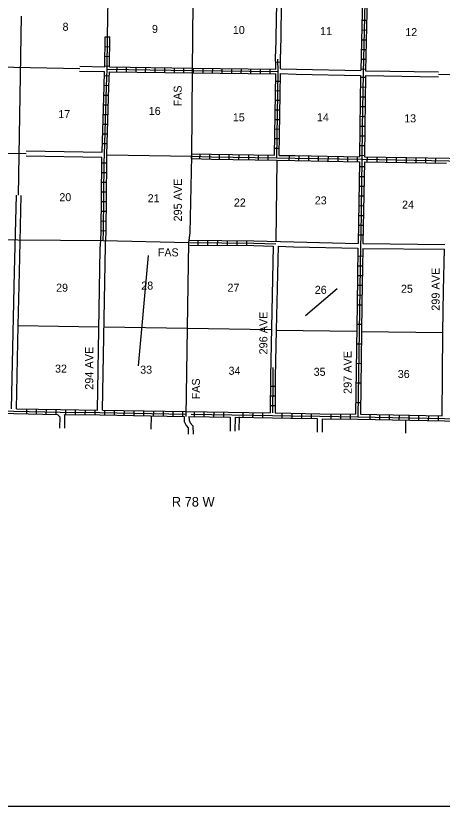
# Model space of a CAD drawing. Extents: x 1127779 to 1640420, y 16530500 to 16912710.
# Drawn here: x 1303594 to 1329804, y 16543388 to 16591963 of the extents above; entities that cross this region are included whole.
import ezdxf

# ---------------------------------------------------------------- set-up
doc = ezdxf.new("R2010")
doc.units = 0
for name, color, linetype in [('L11', 7, 'Continuous'), ('L13', 7, 'Continuous'), ('L14', 7, 'Continuous'), ('L2', 7, 'Continuous'), ('L21', 7, 'Continuous'), ('L22', 7, 'Continuous'), ('L23', 7, 'Continuous'), ('L3', 7, 'Continuous'), ('L30', 7, 'Continuous'), ('L4', 7, 'Continuous'), ('L52', 7, 'Continuous'), ('L8', 7, 'Continuous'), ('L9', 7, 'Continuous')]:
    doc.layers.add(name, color=color, linetype=linetype)

msp = doc.modelspace()

# ---------------------------------------------------------------- linework, layer by layer
at = {"layer": 'L11'}
for p, q in [((1307524, 16588859), (1309057, 16588833)), ((1307519, 16588559), (1309050, 16588533)), ((1325090, 16588292), (1329569, 16588219)), ((1325096, 16588591), (1329574, 16588518)), ((1319416, 16577811), (1319249, 16569772)), ((1324922, 16577668), (1329955, 16577617)), ((1324935, 16577967), (1329957, 16577916))]:
    msp.add_line(p, q, dxfattribs=at)
for points in [[(1319632, 16593791), (1319563, 16589617)], [(1319931, 16593787), (1319861, 16589610)], [(1319867, 16588711), (1320840, 16588680), (1324798, 16588597)], [(1319865, 16588412), (1320832, 16588380), (1324792, 16588298)], [(1304231, 16583357), (1308891, 16583276)], [(1304236, 16583657), (1308898, 16583576)], [(1303332, 16567818), (1303514, 16576220), (1303631, 16580933)], [(1303629, 16567814), (1303742, 16572922), (1303813, 16576213), (1303930, 16580925)], [(1308608, 16567732), (1308788, 16577645), (1308822, 16578173)], [(1308916, 16567727), (1309100, 16577852), (1309134, 16578380)], [(1318231, 16578133), (1320681, 16578071), (1324636, 16577972)], [(1318231, 16577837), (1319416, 16577811)], [(1319714, 16577804), (1319597, 16572646), (1319546, 16569765)], [(1319714, 16577804), (1320672, 16577772), (1324624, 16577673)]]:
    msp.add_lwpolyline(points, dxfattribs=at)
at = {"layer": 'L13'}
for p, q in [((1307522, 16588709), (1296864, 16588896)), ((1329572, 16588371), (1332973, 16588299)), ((1319637, 16583091), (1319570, 16578109)), ((1303742, 16572922), (1308701, 16572845)), ((1309009, 16572840), (1319299, 16572681)), ((1324850, 16572567), (1329847, 16572493))]:
    msp.add_line(p, q, dxfattribs=at)
for points in [[(1309229, 16590663), (1309345, 16597621)], [(1303759, 16580930), (1303944, 16591935)], [(1285354, 16583834), (1304234, 16583507)], [(1309191, 16583419), (1314408, 16583335)], [(1319597, 16572646), (1324560, 16572572)]]:
    msp.add_lwpolyline(points, dxfattribs=at)
at = {"layer": 'L2'}
msp.add_spline([(1304715, 16596232), (1303549, 16595289), (1301425, 16593824), (1298642, 16592798), (1295639, 16592358), (1291538, 16592285), (1287803, 16591992), (1285240, 16591333), (1282897, 16590233), (1280846, 16588035), (1279015, 16584884), (1278062, 16581441), (1277695, 16579755), (1277329, 16577850), (1276230, 16574919), (1274618, 16570669), (1274325, 16569790), (1273519, 16568031)], degree=3, dxfattribs=at)
at = {"layer": 'L23'}
msp.add_line((1236276, 16543393), (1533588, 16543388), dxfattribs=at)
at = {"layer": 'L3'}
for points in [[(1314228, 16578036), (1314305, 16578627), (1314408, 16583335), (1314453, 16588602), (1314506, 16592769), (1314506, 16592769), (1314836, 16593580), (1315172, 16593741), (1315598, 16593809), (1319781, 16593791), (1325064, 16593677)], [(1298378, 16577645), (1298778, 16577655), (1299695, 16578140), (1299972, 16578269), (1303713, 16578199), (1308971, 16578163), (1314228, 16578036)]]:
    msp.add_lwpolyline(points, dxfattribs=at)
at = {"layer": 'L4'}
msp.add_lwpolyline([(1314068, 16567340), (1314157, 16572761), (1314228, 16578036)], dxfattribs=at)
at = {"layer": 'L52'}
for p, q in [((1311912, 16567375), (1311901, 16566557)), ((1316772, 16567296), (1316763, 16566440)), ((1317072, 16567292), (1317063, 16566436)), ((1317322, 16567309), (1317312, 16566491)), ((1322127, 16567207), (1322129, 16566366)), ((1322427, 16567203), (1322428, 16566366)), ((1327549, 16567142), (1327551, 16566305))]:
    msp.add_line(p, q, dxfattribs=at)
for points in [[(1306160, 16567466), (1306293, 16567320), (1306286, 16566628)], [(1306574, 16567455), (1306593, 16567434), (1306586, 16566625)], [(1313941, 16567339), (1313948, 16567033), (1314063, 16566792), (1314181, 16566650), (1314189, 16566247)], [(1314240, 16567334), (1314246, 16567104), (1314317, 16566955), (1314478, 16566761), (1314488, 16566253)]]:
    msp.add_lwpolyline(points, dxfattribs=at)
at = {"layer": 'L8'}
for p, q in [((1324914, 16593680), (1324798, 16588597)), ((1325209, 16593525), (1325096, 16588591)), ((1324869, 16591696), (1325167, 16591689)), ((1324856, 16591096), (1325154, 16591089)), ((1309057, 16588833), (1309079, 16590665)), ((1309078, 16590665), (1309380, 16590661)), ((1309355, 16588827), (1309378, 16590661)), ((1324842, 16590496), (1325140, 16590490)), ((1309070, 16590069), (1309372, 16590066)), ((1324828, 16589896), (1325126, 16589890)), ((1309063, 16589474), (1309365, 16589470)), ((1319570, 16588692), (1319567, 16589617)), ((1319867, 16588711), (1319865, 16589610)), ((1324815, 16589297), (1325113, 16589290)), ((1309056, 16588879), (1309358, 16588875)), ((1309795, 16588820), (1309790, 16588522)), ((1310383, 16588811), (1310378, 16588513)), ((1310971, 16588803), (1310966, 16588504)), ((1311559, 16588794), (1311554, 16588496)), ((1312147, 16588785), (1312143, 16588487)), ((1312735, 16588776), (1312731, 16588478)), ((1313323, 16588768), (1313319, 16588469)), ((1313911, 16588759), (1313907, 16588461)), ((1314499, 16588750), (1314496, 16588452)), ((1315087, 16588744), (1315084, 16588445)), ((1315675, 16588737), (1315672, 16588439)), ((1316264, 16588730), (1316260, 16588432)), ((1316852, 16588723), (1316848, 16588425)), ((1317440, 16588716), (1317436, 16588418)), ((1318028, 16588709), (1318025, 16588411)), ((1318618, 16588702), (1318615, 16588403)), ((1319206, 16588695), (1319203, 16588396)), ((1319561, 16589123), (1319859, 16589128)), ((1324801, 16588697), (1325099, 16588690)), ((1309041, 16588291), (1309342, 16588282)), ((1319493, 16583393), (1319568, 16588393)), ((1319792, 16583388), (1319865, 16588412)), ((1324790, 16588188), (1325089, 16588184)), ((1309021, 16587692), (1309323, 16587682)), ((1319562, 16587951), (1319860, 16587947)), ((1319553, 16587363), (1319851, 16587358)), ((1324782, 16587588), (1325080, 16587584)), ((1309003, 16587096), (1309305, 16587087)), ((1319544, 16586775), (1319842, 16586770)), ((1324773, 16586988), (1325071, 16586984)), ((1308985, 16586501), (1309287, 16586492)), ((1324764, 16586388), (1325062, 16586384)), ((1308967, 16585906), (1309269, 16585897)), ((1319535, 16586186), (1319833, 16586182)), ((1324755, 16585788), (1325053, 16585784)), ((1308949, 16585311), (1309250, 16585302)), ((1319526, 16585598), (1319825, 16585594)), ((1319518, 16585010), (1319816, 16585006)), ((1324746, 16585189), (1325044, 16585184)), ((1308931, 16584716), (1309232, 16584707)), ((1319509, 16584422), (1319807, 16584417)), ((1324737, 16584589), (1325035, 16584584)), ((1308912, 16584121), (1309214, 16584112)), ((1319500, 16583834), (1319798, 16583829)), ((1324728, 16583989), (1325026, 16583984)), ((1314404, 16583186), (1314411, 16583484)), ((1314912, 16583170), (1314917, 16583468)), ((1315512, 16583160), (1315517, 16583458)), ((1316112, 16583150), (1316117, 16583448)), ((1316712, 16583140), (1316717, 16583438)), ((1317312, 16583130), (1317317, 16583428)), ((1317912, 16583120), (1317917, 16583418)), ((1318512, 16583110), (1318517, 16583408)), ((1319112, 16583100), (1319116, 16583398)), ((1320403, 16583080), (1320408, 16583378)), ((1321002, 16583069), (1321008, 16583367)), ((1321602, 16583057), (1321608, 16583355)), ((1322202, 16583046), (1322208, 16583344)), ((1322802, 16583034), (1322808, 16583333)), ((1323402, 16583023), (1323408, 16583321)), ((1324719, 16583389), (1325017, 16583384)), ((1308883, 16582927), (1309185, 16582924)), ((1324002, 16583011), (1324007, 16583310)), ((1324602, 16583000), (1324607, 16583298)), ((1324721, 16582997), (1324636, 16577972)), ((1325019, 16582992), (1324935, 16577967)), ((1325019, 16582992), (1330069, 16582909)), ((1325200, 16582991), (1325205, 16583289)), ((1325800, 16582981), (1325805, 16583279)), ((1326400, 16582971), (1326405, 16583269)), ((1327000, 16582961), (1327005, 16583260)), ((1327600, 16582951), (1327605, 16583250)), ((1328200, 16582941), (1328205, 16583240)), ((1328800, 16582932), (1328805, 16583230)), ((1329400, 16582922), (1329405, 16583220)), ((1324716, 16582697), (1325014, 16582692)), ((1308877, 16582332), (1309179, 16582329)), ((1324706, 16582097), (1325004, 16582092)), ((1308871, 16581737), (1309173, 16581733)), ((1324696, 16581497), (1324994, 16581492)), ((1308864, 16581141), (1309166, 16581138)), ((1324686, 16580897), (1324984, 16580892)), ((1308858, 16580546), (1309160, 16580543)), ((1308852, 16579951), (1309153, 16579947)), ((1324676, 16580297), (1324974, 16580292)), ((1324666, 16579697), (1324964, 16579692)), ((1308845, 16579355), (1309147, 16579352)), ((1324656, 16579097), (1324954, 16579092)), ((1308839, 16578760), (1309141, 16578757)), ((1324646, 16578497), (1324944, 16578493)), ((1314798, 16577872), (1314804, 16578170)), ((1315398, 16577866), (1315404, 16578164)), ((1315998, 16577860), (1316004, 16578158)), ((1316598, 16577854), (1316604, 16578152)), ((1317198, 16577861), (1317205, 16578159)), ((1317798, 16577848), (1317805, 16578146)), ((1324624, 16577673), (1324575, 16574227)), ((1324922, 16577668), (1324873, 16574220)), ((1324617, 16577205), (1324915, 16577201)), ((1324609, 16576605), (1324907, 16576601)), ((1324601, 16576006), (1324899, 16576001)), ((1324592, 16575406), (1324890, 16575401)), ((1324584, 16574806), (1324882, 16574801)), ((1319542, 16569186), (1319244, 16569189)), ((1319537, 16568586), (1319239, 16568589)), ((1304251, 16567813), (1304245, 16567515)), ((1304851, 16567802), (1304845, 16567504)), ((1305451, 16567791), (1305445, 16567493)), ((1306050, 16567780), (1306045, 16567482)), ((1319533, 16567986), (1319234, 16567989)), ((1306650, 16567769), (1306645, 16567471)), ((1307250, 16567758), (1307245, 16567460)), ((1307850, 16567748), (1307845, 16567449)), ((1308450, 16567737), (1308445, 16567439)), ((1308916, 16567727), (1314073, 16567635)), ((1309050, 16567726), (1309044, 16567428)), ((1309650, 16567715), (1309644, 16567417)), ((1310250, 16567704), (1310244, 16567406)), ((1310850, 16567693), (1310844, 16567395)), ((1311449, 16567682), (1311444, 16567384)), ((1312049, 16567672), (1312044, 16567373)), ((1312649, 16567661), (1312644, 16567362)), ((1313249, 16567650), (1313244, 16567352)), ((1313849, 16567639), (1313844, 16567341)), ((1314073, 16567635), (1319231, 16567559)), ((1314557, 16567627), (1314552, 16567329)), ((1315157, 16567619), (1315152, 16567320)), ((1315757, 16567610), (1315752, 16567311)), ((1316357, 16567601), (1316352, 16567303)), ((1317556, 16567583), (1317552, 16567285)), ((1318156, 16567574), (1318152, 16567276)), ((1318756, 16567565), (1318752, 16567267)), ((1319956, 16567548), (1319952, 16567249)), ((1320556, 16567539), (1320552, 16567240)), ((1321156, 16567530), (1321151, 16567232)), ((1321756, 16567521), (1321751, 16567223)), ((1322956, 16567503), (1322951, 16567205)), ((1323556, 16567494), (1323551, 16567196)), ((1324155, 16567485), (1324151, 16567187)), ((1324778, 16567474), (1329802, 16567376)), ((1325354, 16567462), (1325348, 16567164)), ((1325953, 16567451), (1325948, 16567152)), ((1326553, 16567439), (1326548, 16567141)), ((1327153, 16567427), (1327147, 16567129)), ((1327753, 16567415), (1327747, 16567117)), ((1328353, 16567403), (1328347, 16567105)), ((1328953, 16567392), (1328947, 16567093)), ((1329553, 16567380), (1329547, 16567082))]:
    msp.add_line(p, q, dxfattribs=at)
for points in [[(1325064, 16593677), (1324943, 16588444), (1324893, 16585094), (1324872, 16583144), (1324794, 16578469), (1324775, 16577819), (1324627, 16567327)], [(1308971, 16578163), (1308989, 16578723), (1309035, 16582998), (1309042, 16583423), (1309170, 16587613), (1309204, 16588680), (1309229, 16590663)], [(1319640, 16583243), (1319720, 16588541), (1319707, 16589308)], [(1309204, 16588680), (1314453, 16588602), (1319720, 16588541)], [(1309355, 16588827), (1314455, 16588751), (1319570, 16588692)], [(1308898, 16583576), (1309021, 16587618), (1309050, 16588533)], [(1309120, 16578158), (1309139, 16578719), (1309184, 16582996), (1309191, 16583419), (1309319, 16587609), (1309349, 16588528)], [(1309349, 16588528), (1314451, 16588453), (1319568, 16588393)], [(1324792, 16588298), (1324744, 16585096), (1324725, 16583296)], [(1325090, 16588292), (1325042, 16585092), (1325023, 16583291)], [(1314408, 16583335), (1315624, 16583306), (1319640, 16583241), (1320757, 16583222), (1324872, 16583144), (1330221, 16583056), (1335512, 16582970), (1338570, 16582916), (1340769, 16582875), (1346069, 16582796), (1352717, 16582656), (1356607, 16582562), (1367297, 16582370)], [(1314411, 16583484), (1315627, 16583456), (1319493, 16583393)], [(1319792, 16583388), (1320759, 16583371), (1324725, 16583296)], [(1308822, 16578168), (1308840, 16578726), (1308886, 16583000), (1308891, 16583276)], [(1314404, 16583185), (1315621, 16583157), (1319637, 16583091)], [(1319637, 16583091), (1320754, 16583072), (1324721, 16582997)], [(1325023, 16583291), (1330224, 16583206), (1335364, 16583122)], [(1314294, 16578026), (1318227, 16577987), (1319569, 16577957)], [(1314296, 16578175), (1318231, 16578136)], [(1314293, 16577877), (1318231, 16577838)], [(1329802, 16567376), (1329847, 16572493), (1329894, 16575077), (1329955, 16577617)], [(1321397, 16573554), (1323355, 16575202)], [(1319393, 16570341), (1319396, 16569508), (1319380, 16567557)], [(1319249, 16569772), (1319231, 16567559)], [(1319546, 16569765), (1319545, 16569507), (1319529, 16567554)], [(1282220, 16569534), (1283436, 16569488), (1284153, 16569083), (1284431, 16568744), (1285136, 16568098), (1285767, 16567979), (1288525, 16567929), (1290800, 16567900), (1293708, 16567869), (1296124, 16567813), (1298149, 16567780), (1301414, 16567693), (1303481, 16567667), (1306330, 16567612), (1308755, 16567581), (1314070, 16567486)], [(1303629, 16567814), (1306332, 16567762), (1308608, 16567732)], [(1301563, 16567542), (1303478, 16567518), (1306160, 16567466)], [(1306578, 16567460), (1308752, 16567432), (1313941, 16567339)], [(1314240, 16567334), (1316772, 16567296)], [(1314370, 16567481), (1319378, 16567407), (1320502, 16567388), (1322277, 16567354), (1324627, 16567327), (1329950, 16567224), (1332866, 16567155), (1335216, 16567121), (1338023, 16567054), (1340481, 16567009), (1345822, 16566914)], [(1317072, 16567292), (1319375, 16567258), (1320499, 16567239), (1322127, 16567207)], [(1319529, 16567554), (1320505, 16567538), (1322279, 16567503), (1324479, 16567478)], [(1322427, 16567203), (1324624, 16567178), (1329947, 16567074), (1332717, 16567010)]]:
    msp.add_lwpolyline(points, dxfattribs=at)
at = {"layer": 'L9'}
for p, q in [((1324575, 16574227), (1324479, 16567478)), ((1324575, 16574206), (1324874, 16574202)), ((1324873, 16574220), (1324778, 16567474)), ((1324559, 16573006), (1324857, 16573002)), ((1324542, 16571806), (1324840, 16571802)), ((1324525, 16570606), (1324823, 16570602)), ((1324508, 16569406), (1324806, 16569402)), ((1324491, 16568206), (1324790, 16568202))]:
    msp.add_line(p, q, dxfattribs=at)
msp.add_lwpolyline([(1311132, 16570449), (1311754, 16577232)], dxfattribs=at)

# ---------------------------------------------------------------- texts
at = {"layer": 'L14'}
for s, height, rotation, p in [('8', 492, 359.9928, (1306468, 16591042)), ('9', 492, 359.9928, (1311964, 16590911)), ('10', 492.2, 359.9968, (1316936, 16590845)), ('11', 492.2, 359.9948, (1322301, 16590780)), ('12', 492.2, 359.9965, (1327536, 16590714)), ('16', 492.2, 359.9967, (1311767, 16585871)), ('17', 492.2, 359.9965, (1306205, 16585675)), ('15', 492.2, 359.9965, (1316935, 16585479)), ('14', 492.2, 359.9967, (1322104, 16585479)), ('13', 492.2, 359.9965, (1327469, 16585413)), ('20', 492.2, 359.9971, (1306270, 16580570)), ('21', 492.2, 359.9953, (1311700, 16580505)), ('22', 492.2, 359.9969, (1317000, 16580243)), ('23', 492.2, 359.9969, (1321972, 16580374)), ('24', 492.2, 359.9971, (1327337, 16580112)), ('28', 492.2, 359.9969, (1311307, 16575138)), ('29', 492.2, 359.9969, (1306072, 16575007)), ('27', 492.2, 359.9969, (1316606, 16575007)), ('26', 492.2, 359.997, (1321971, 16574876)), ('25', 492.2, 359.9969, (1327271, 16574942)), ('32', 492.2, 359.9969, (1306006, 16570034)), ('33', 492.2, 359.9969, (1311240, 16569968)), ('34', 492.2, 359.9971, (1316671, 16569902)), ('35', 492.2, 359.9969, (1321905, 16569837)), ('36', 492.2, 359.997, (1327074, 16569706))]:
    msp.add_text(s, height=height, rotation=rotation, dxfattribs=at).set_placement(p)
at = {"layer": 'L21'}
msp.add_text('FAS', height=492.2, rotation=89.9913, dxfattribs=at).set_placement((1314912, 16568396))
at = {"layer": 'L22'}
for rotation, p in [(89.9913, (1313790, 16586397)), (359.9989, (1312326, 16577177))]:
    msp.add_text('FAS', height=492.2, rotation=rotation, dxfattribs=at).set_placement(p)
at = {"layer": 'L30'}
for s, p in [('295 AVE', (1313802, 16579323)), ('299 AVE', (1329651, 16573837)), ('296 AVE', (1319060, 16571150)), ('294 AVE', (1308357, 16568982)), ('297 AVE', (1324243, 16568725))]:
    msp.add_text(s, height=500, rotation=90, dxfattribs=at).set_placement(p)
at = {"layer": 'L52'}
msp.add_text('R 78 W', height=590.6, rotation=359.9997, dxfattribs=at).set_placement((1313182, 16561801))

doc.saveas('drawing.dxf')
